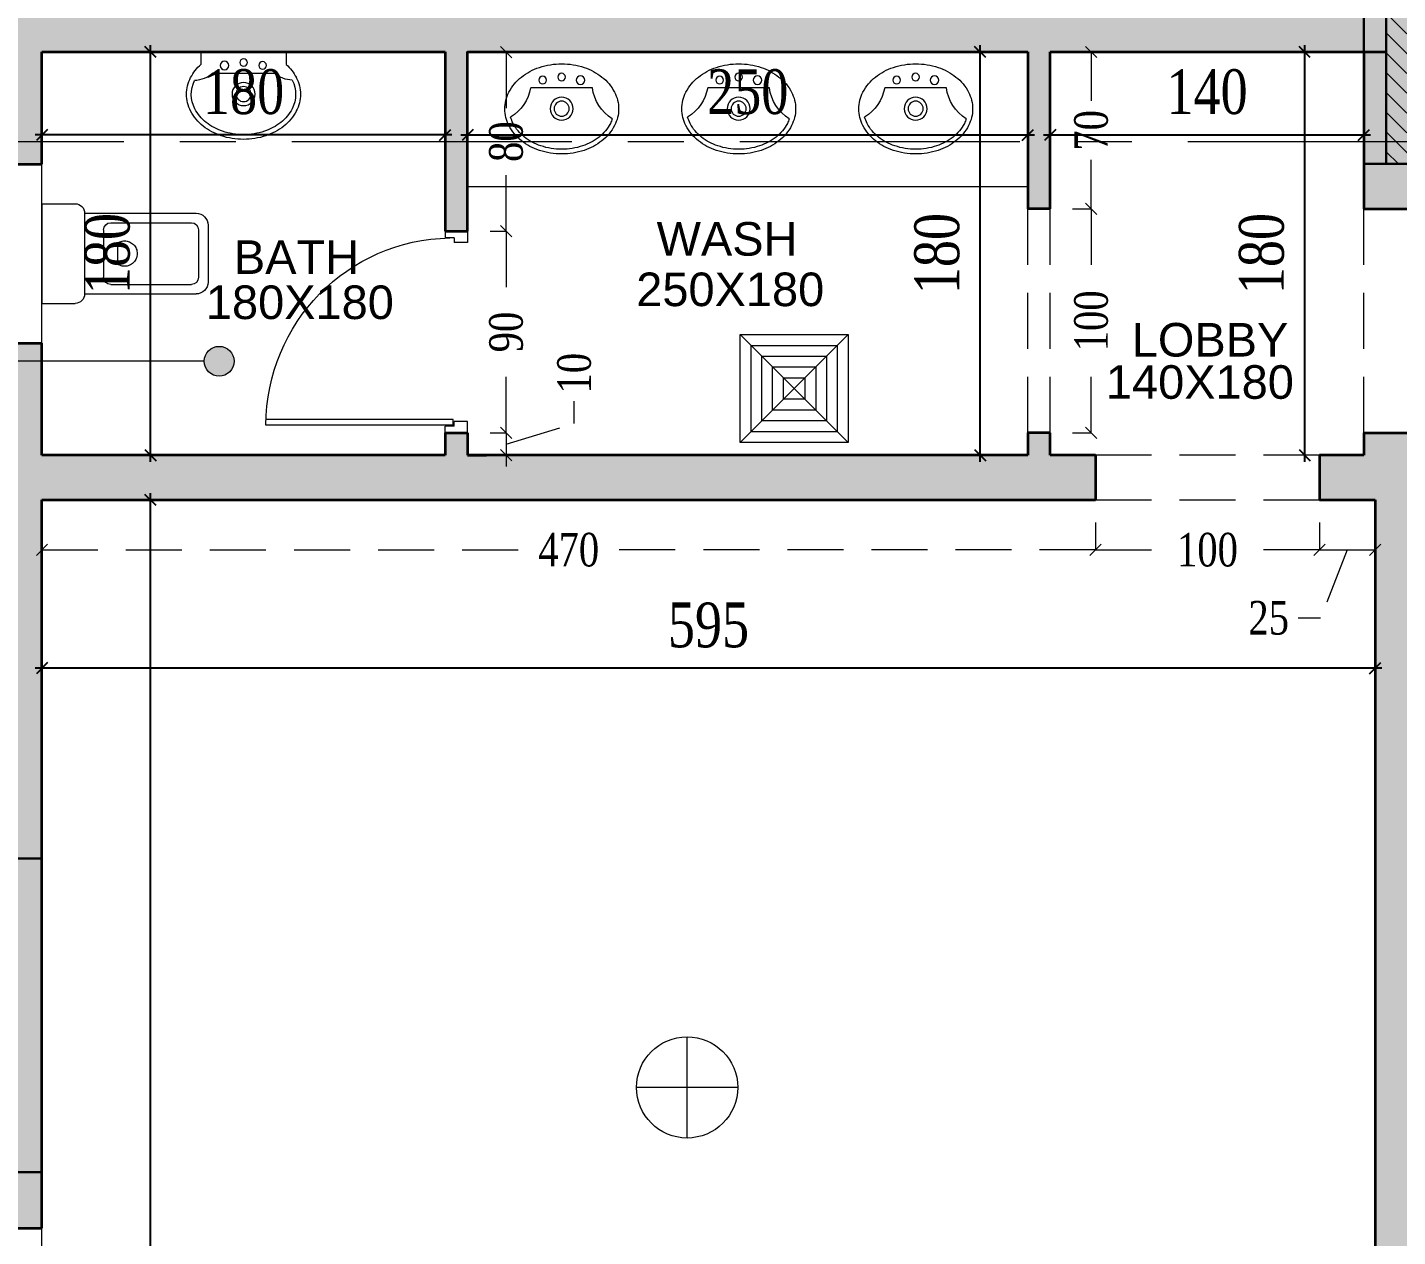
# Model space of a CAD drawing. Header units: inches. Extents: x -114 to 635, y -137 to 57.
# Drawn here: x 25.11 to 31.23, y 12.79 to 18.19 of the extents above; entities that cross this region are included whole.
import ezdxf

# ---------------------------------------------------------------- set-up
doc = ezdxf.new("R2010")
doc.units = ezdxf.units.IN
doc.header["$MEASUREMENT"] = 0
doc.header["$PDMODE"] = 98
for name, pattern in [('( Hidden )', [0.375, 0.25, -0.125]), ('CENTER', [2, 1.25, -0.25, 0.25, -0.25]), ('CENTERX2', [4, 2.5, -0.5, 0.5, -0.5]), ('DASHED2', [0.375, 0.25, -0.125]), ('HIDDEN', [0.375, 0.25, -0.125])]:
    doc.linetypes.add(name, pattern=pattern)
doc.layers.get('0').update_dxf_attribs({"lineweight": 5})
doc.layers.get('Defpoints').update_dxf_attribs({"lineweight": 5})
for name, color, linetype, lineweight in [('.', 14, 'Continuous', 9), ('ARCHES', 1, 'HIDDEN', 5), ('COLUMNS HATCH', 1, 'Continuous', 5), ('DETAILS DIMENSION', 15, 'Continuous', 5), ('DOOR', 1, 'Continuous', 5), ('E-AX', 9, '( Hidden )', 0), ('E-C', 6, 'Continuous', 5), ('FIXTURE', 5, 'Continuous', 5), ('GENERAL TEXT', 4, 'Continuous', 5), ('HATCH', 15, 'Continuous', 0), ('PROPOSED COLUMNS', 6, 'Continuous', 30), ('ROOM INFORMATION', 7, 'Continuous', 5), ('ROOMS DIMENSION', 3, 'Continuous', 5), ('WALL PROPOSED', 7, 'Continuous', 30), ('WINDOWS', 5, 'Continuous', 5)]:
    doc.layers.add(name, color=color, linetype=linetype, lineweight=lineweight)
doc.layers.add('ALARM', color=7, linetype='Continuous', lineweight=5, true_color=0xff0f0f)
doc.layers.add('AXIES', color=7, linetype='CENTER', lineweight=0, true_color=0x949596)
doc.styles.add('ST', font='times.ttf', dxfattribs={"width": 0.8})
doc.styles.get("Standard").update_dxf_attribs({"font": 'arial.ttf'})
doc.styles.add('style4', font='times.ttf', dxfattribs={"width": 0.8})
doc.dimstyles.new('DIM100-2', dxfattribs={"dimtxt": 0.2, "dimasz": 0.05, "dimexe": 0.1, "dimexo": 0.1, "dimgap": 0.09, "dimtad": 1, "dimdec": 0, "dimlfac": 100, "dimzin": 0, "dimdsep": 46, "dimtxsty": 'style4', "dimblk1": 'OBLIQUE', "dimblk2": 'OBLIQUE', "dimsah": 1, "dimcen": 0.09, "dimdle": 0.03, "dimse1": 1, "dimse2": 1, "dimclrd": 256, "dimclrt": 256, "dimadec": 0, "dimazin": 0, "dimtfac": 1, "dimtdec": 0, "dimtix": 1, "dimtmove": 2, "dimatfit": 3, "dimldrblk": 'OBLIQUE', "dimfxl": 1, "dimtolj": 1, "dimtzin": 0, "dimarcsym": 0})
doc.dimstyles.new('RASH PLAN', dxfattribs={"dimtxt": 0.15, "dimasz": 0.05, "dimexe": 0, "dimexo": 0.1, "dimgap": 0.05, "dimtad": 0, "dimdec": 0, "dimlfac": 100, "dimzin": 0, "dimdsep": 46, "dimtxsty": 'ST', "dimblk": 'OBLIQUE', "dimcen": 0.09, "dimclrd": 200, "dimclre": 6, "dimclrt": 1, "dimadec": 0, "dimazin": 0, "dimtfac": 1, "dimtdec": 0, "dimtmove": 1, "dimatfit": 3, "dimldrblk": 'OBLIQUE', "dimfxl": 0, "dimtolj": 1, "dimtzin": 0, "dimlwd": -1, "dimlwe": -1, "dimarcsym": 0})

# ---------------------------------------------------------------- blocks, each defined once
blk = doc.blocks.new('_Oblique')
at = {"color": 0, "lineweight": -2}
blk.add_line((-0.5, -0.5), (0.5, 0.5), dxfattribs=at)
blk = doc.blocks.new('*D211')
at = {"layer": 'Defpoints', "color": 0, "transparency": 16777216}
for p in [(25.1786, 16.0797), (25.6632, 16.0797), (25.1786, 7.0801)]:
    blk.add_point(p, dxfattribs=at)
at = {"layer": 'ROOMS DIMENSION', "linetype": 'Continuous', "lineweight": -2, "transparency": 16777216}
blk.add_line((25.6632, 7.0501), (25.6632, 16.1097), dxfattribs=at)
at = {"layer": 'ROOMS DIMENSION', "lineweight": -2, "transparency": 16777216, "xscale": 0.05, "yscale": 0.05, "zscale": 0.05}
for p, rotation in [((25.6632, 16.0797), 90), ((25.6632, 7.0801), 270)]:
    blk.add_blockref('_Oblique', p, dxfattribs=dict(at, rotation=rotation))
at = {"layer": 'ROOMS DIMENSION', "transparency": 16777216, "insert": (25.4712, 11.5799), "char_height": 0.2, "attachment_point": 5, "rotation": 90, "style": 'style4'}
blk.add_mtext('\\A1;900', dxfattribs=at)
blk = doc.blocks.new('*D212')
at = {"layer": 'Defpoints', "color": 0, "transparency": 16777216}
for p in [(25.1786, 18.0794), (25.6632, 18.0794), (25.1786, 16.2797)]:
    blk.add_point(p, dxfattribs=at)
at = {"layer": 'ROOMS DIMENSION', "linetype": 'Continuous', "lineweight": -2, "transparency": 16777216}
blk.add_line((25.6632, 16.2497), (25.6632, 18.1094), dxfattribs=at)
at = {"layer": 'ROOMS DIMENSION', "lineweight": -2, "transparency": 16777216, "xscale": 0.05, "yscale": 0.05, "zscale": 0.05}
for p, rotation in [((25.6632, 18.0794), 90), ((25.6632, 16.2797), 270)]:
    blk.add_blockref('_Oblique', p, dxfattribs=dict(at, rotation=rotation))
at = {"layer": 'ROOMS DIMENSION', "transparency": 16777216, "insert": (25.4715, 17.1795), "char_height": 0.2, "attachment_point": 5, "rotation": 90, "style": 'style4'}
blk.add_mtext('\\A1;180', dxfattribs=at)
blk = doc.blocks.new('*D229')
at = {"layer": 'Defpoints', "color": 0, "transparency": 16777216}
for p in [(25.1786, 15.3288), (31.1286, 15.0878), (25.1786, 14.9524)]:
    blk.add_point(p, dxfattribs=at)
at = {"layer": 'ROOMS DIMENSION', "linetype": 'Continuous', "lineweight": -2, "transparency": 16777216}
blk.add_line((31.1586, 15.3288), (25.1486, 15.3288), dxfattribs=at)
at = {"layer": 'ROOMS DIMENSION', "lineweight": -2, "transparency": 16777216, "xscale": 0.05, "yscale": 0.05, "zscale": 0.05, "rotation": 180}
blk.add_blockref('_Oblique', (25.1786, 15.3288), dxfattribs=at)
at = {"layer": 'ROOMS DIMENSION', "lineweight": -2, "transparency": 16777216, "xscale": 0.05, "yscale": 0.05, "zscale": 0.05}
blk.add_blockref('_Oblique', (31.1286, 15.3288), dxfattribs=at)
at = {"layer": 'ROOMS DIMENSION', "transparency": 16777216, "insert": (28.1536, 15.5208), "char_height": 0.2, "attachment_point": 5, "style": 'style4'}
blk.add_mtext('\\A1;595', dxfattribs=at)
blk = doc.blocks.new('*D259')
at = {"layer": 'Defpoints', "color": 0, "transparency": 16777216}
for p in [(25.1786, 16.0797), (29.8805, 16.0797), (25.1786, 15.8569)]:
    blk.add_point(p, dxfattribs=at)
at = {"layer": 'DETAILS DIMENSION', "color": 6, "transparency": 16777216}
for p, q in [((25.1786, 15.9797), (25.1786, 15.8569)), ((29.8805, 15.9797), (29.8805, 15.8569))]:
    blk.add_line(p, q, dxfattribs=at)
at = {"layer": 'DETAILS DIMENSION', "color": 200, "linetype": 'DASHED2', "transparency": 16777216}
for p, q in [((25.1786, 15.8569), (27.3512, 15.8569)), ((29.8805, 15.8569), (27.7079, 15.8569))]:
    blk.add_line(p, q, dxfattribs=at)
at = {"layer": 'DETAILS DIMENSION', "color": 200, "transparency": 16777216, "xscale": 0.05, "yscale": 0.05, "zscale": 0.05, "rotation": 180}
blk.add_blockref('_Oblique', (25.1786, 15.8569), dxfattribs=at)
at = {"layer": 'DETAILS DIMENSION', "color": 200, "transparency": 16777216, "xscale": 0.05, "yscale": 0.05, "zscale": 0.05}
blk.add_blockref('_Oblique', (29.8805, 15.8569), dxfattribs=at)
at = {"layer": 'DETAILS DIMENSION', "color": 1, "transparency": 16777216, "insert": (27.5296, 15.8569), "char_height": 0.15, "attachment_point": 5, "style": 'ST'}
blk.add_mtext('\\A1;470', dxfattribs=at)
blk = doc.blocks.new('*D260')
at = {"layer": 'Defpoints', "color": 0, "transparency": 16777216}
for p in [(29.8805, 16.0797), (30.8805, 16.0797), (30.8805, 15.8569)]:
    blk.add_point(p, dxfattribs=at)
at = {"layer": 'DETAILS DIMENSION', "color": 6, "transparency": 16777216}
for p, q in [((29.8805, 15.9797), (29.8805, 15.8569)), ((30.8805, 15.9797), (30.8805, 15.8569))]:
    blk.add_line(p, q, dxfattribs=at)
at = {"layer": 'DETAILS DIMENSION', "color": 200, "linetype": 'DASHED2', "transparency": 16777216}
for p, q in [((29.8805, 15.8569), (30.2112, 15.8569)), ((30.8805, 15.8569), (30.5499, 15.8569))]:
    blk.add_line(p, q, dxfattribs=at)
at = {"layer": 'DETAILS DIMENSION', "color": 200, "transparency": 16777216, "xscale": 0.05, "yscale": 0.05, "zscale": 0.05, "rotation": 180}
blk.add_blockref('_Oblique', (29.8805, 15.8569), dxfattribs=at)
at = {"layer": 'DETAILS DIMENSION', "color": 200, "transparency": 16777216, "xscale": 0.05, "yscale": 0.05, "zscale": 0.05}
blk.add_blockref('_Oblique', (30.8805, 15.8569), dxfattribs=at)
at = {"layer": 'DETAILS DIMENSION', "color": 1, "transparency": 16777216, "insert": (30.3805, 15.8569), "char_height": 0.15, "attachment_point": 5, "style": 'ST'}
blk.add_mtext('\\A1;100', dxfattribs=at)
blk = doc.blocks.new('*D261')
at = {"layer": 'Defpoints', "color": 0, "transparency": 16777216}
for p in [(30.8805, 16.0797), (31.1286, 16.0797), (31.1286, 15.8569)]:
    blk.add_point(p, dxfattribs=at)
at = {"layer": 'DETAILS DIMENSION', "color": 6, "transparency": 16777216}
for p, q in [((30.8805, 15.9797), (30.8805, 15.8569)), ((31.1286, 15.9797), (31.1286, 15.8569))]:
    blk.add_line(p, q, dxfattribs=at)
at = {"layer": 'DETAILS DIMENSION', "color": 200, "linetype": 'DASHED2', "transparency": 16777216}
for p, q in [((30.8805, 15.8569), (31.1286, 15.8569)), ((31.0046, 15.8569), (30.8846, 15.553)), ((30.8846, 15.553), (30.7846, 15.553))]:
    blk.add_line(p, q, dxfattribs=at)
at = {"layer": 'DETAILS DIMENSION', "color": 200, "transparency": 16777216, "xscale": 0.05, "yscale": 0.05, "zscale": 0.05, "rotation": 180}
blk.add_blockref('_Oblique', (30.8805, 15.8569), dxfattribs=at)
at = {"layer": 'DETAILS DIMENSION', "color": 200, "transparency": 16777216, "xscale": 0.05, "yscale": 0.05, "zscale": 0.05}
blk.add_blockref('_Oblique', (31.1286, 15.8569), dxfattribs=at)
at = {"layer": 'DETAILS DIMENSION', "color": 1, "transparency": 16777216, "insert": (30.6538, 15.553), "char_height": 0.15, "attachment_point": 5, "style": 'ST'}
blk.add_mtext('\\A1;25', dxfattribs=at)
blk = doc.blocks.new('*D262')
at = {"layer": 'Defpoints', "color": 0, "transparency": 16777216}
for p in [(29.6788, 17.3794), (29.6788, 16.3794), (29.8619, 16.3794)]:
    blk.add_point(p, dxfattribs=at)
at = {"layer": 'DETAILS DIMENSION', "color": 6, "transparency": 16777216}
for p, q in [((29.7788, 17.3794), (29.8619, 17.3794)), ((29.7788, 16.3794), (29.8619, 16.3794))]:
    blk.add_line(p, q, dxfattribs=at)
at = {"layer": 'DETAILS DIMENSION', "color": 200, "linetype": 'DASHED2', "transparency": 16777216}
for p, q in [((29.8619, 17.3794), (29.8619, 17.0488)), ((29.8619, 16.3794), (29.8619, 16.7101))]:
    blk.add_line(p, q, dxfattribs=at)
at = {"layer": 'DETAILS DIMENSION', "color": 200, "transparency": 16777216, "xscale": 0.05, "yscale": 0.05, "zscale": 0.05}
for p, rotation in [((29.8619, 17.3794), 90), ((29.8619, 16.3794), 270)]:
    blk.add_blockref('_Oblique', p, dxfattribs=dict(at, rotation=rotation))
at = {"layer": 'DETAILS DIMENSION', "color": 1, "transparency": 16777216, "insert": (29.8619, 16.8794), "char_height": 0.15, "attachment_point": 5, "rotation": 90, "style": 'ST'}
blk.add_mtext('\\A1;100', dxfattribs=at)
blk = doc.blocks.new('*D263')
at = {"layer": 'Defpoints', "color": 0, "transparency": 16777216}
for p in [(29.6788, 18.0794), (29.8619, 18.0794), (29.6788, 17.3794)]:
    blk.add_point(p, dxfattribs=at)
at = {"layer": 'DETAILS DIMENSION', "color": 6, "transparency": 16777216}
for p, q in [((29.7788, 18.0794), (29.8619, 18.0794)), ((29.7788, 17.3794), (29.8619, 17.3794))]:
    blk.add_line(p, q, dxfattribs=at)
at = {"layer": 'DETAILS DIMENSION', "color": 200, "linetype": 'DASHED2', "transparency": 16777216}
for p, q in [((29.8619, 18.0794), (29.8619, 17.8616)), ((29.8619, 17.3794), (29.8619, 17.5973))]:
    blk.add_line(p, q, dxfattribs=at)
at = {"layer": 'DETAILS DIMENSION', "color": 200, "transparency": 16777216, "xscale": 0.05, "yscale": 0.05, "zscale": 0.05}
for p, rotation in [((29.8619, 18.0794), 90), ((29.8619, 17.3794), 270)]:
    blk.add_blockref('_Oblique', p, dxfattribs=dict(at, rotation=rotation))
at = {"layer": 'DETAILS DIMENSION', "color": 1, "transparency": 16777216, "insert": (29.8619, 17.7294), "char_height": 0.15, "attachment_point": 5, "rotation": 90, "style": 'ST'}
blk.add_mtext('\\A1;70', dxfattribs=at)
blk = doc.blocks.new('*D264')
at = {"layer": 'Defpoints', "color": 0, "transparency": 16777216}
for p in [(27.0784, 18.0789), (27.2507, 18.0789), (27.0784, 17.2794)]:
    blk.add_point(p, dxfattribs=at)
at = {"layer": 'DETAILS DIMENSION', "color": 6, "transparency": 16777216}
for p, q in [((27.1784, 18.0789), (27.2507, 18.0789)), ((27.1784, 17.2794), (27.2507, 17.2794))]:
    blk.add_line(p, q, dxfattribs=at)
at = {"layer": 'DETAILS DIMENSION', "color": 200, "linetype": 'DASHED2', "transparency": 16777216}
for p, q in [((27.2507, 18.0789), (27.2507, 17.8092)), ((27.2507, 17.2794), (27.2507, 17.5491))]:
    blk.add_line(p, q, dxfattribs=at)
at = {"layer": 'DETAILS DIMENSION', "color": 200, "transparency": 16777216, "xscale": 0.05, "yscale": 0.05, "zscale": 0.05}
for p, rotation in [((27.2507, 18.0789), 90), ((27.2507, 17.2794), 270)]:
    blk.add_blockref('_Oblique', p, dxfattribs=dict(at, rotation=rotation))
at = {"layer": 'DETAILS DIMENSION', "color": 1, "transparency": 16777216, "insert": (27.2507, 17.6792), "char_height": 0.15, "attachment_point": 5, "rotation": 90, "style": 'ST'}
blk.add_mtext('\\A1;80', dxfattribs=at)
blk = doc.blocks.new('*D265')
at = {"layer": 'Defpoints', "color": 0, "transparency": 16777216}
for p in [(27.0784, 17.2794), (27.0784, 16.3794), (27.2507, 16.3794)]:
    blk.add_point(p, dxfattribs=at)
at = {"layer": 'DETAILS DIMENSION', "color": 6, "transparency": 16777216}
for p, q in [((27.1784, 17.2794), (27.2507, 17.2794)), ((27.1784, 16.3794), (27.2507, 16.3794))]:
    blk.add_line(p, q, dxfattribs=at)
at = {"layer": 'DETAILS DIMENSION', "color": 200, "linetype": 'DASHED2', "transparency": 16777216}
for p, q in [((27.2507, 17.2794), (27.2507, 16.9614)), ((27.2507, 16.3794), (27.2507, 16.6975))]:
    blk.add_line(p, q, dxfattribs=at)
at = {"layer": 'DETAILS DIMENSION', "color": 200, "transparency": 16777216, "xscale": 0.05, "yscale": 0.05, "zscale": 0.05}
for p, rotation in [((27.2507, 17.2794), 90), ((27.2507, 16.3794), 270)]:
    blk.add_blockref('_Oblique', p, dxfattribs=dict(at, rotation=rotation))
at = {"layer": 'DETAILS DIMENSION', "color": 1, "transparency": 16777216, "insert": (27.2507, 16.8294), "char_height": 0.15, "attachment_point": 5, "rotation": 90, "style": 'ST'}
blk.add_mtext('\\A1;90', dxfattribs=at)
blk = doc.blocks.new('*D281')
at = {"layer": 'Defpoints', "color": 0, "transparency": 16777216}
for p in [(25.1786, 18.0794), (26.9784, 18.0794), (25.1786, 17.7089)]:
    blk.add_point(p, dxfattribs=at)
at = {"layer": 'ROOMS DIMENSION', "linetype": 'Continuous', "lineweight": -2, "transparency": 16777216}
blk.add_line((27.0084, 17.7089), (25.1486, 17.7089), dxfattribs=at)
at = {"layer": 'ROOMS DIMENSION', "lineweight": -2, "transparency": 16777216, "xscale": 0.05, "yscale": 0.05, "zscale": 0.05, "rotation": 180}
blk.add_blockref('_Oblique', (25.1786, 17.7089), dxfattribs=at)
at = {"layer": 'ROOMS DIMENSION', "lineweight": -2, "transparency": 16777216, "xscale": 0.05, "yscale": 0.05, "zscale": 0.05}
blk.add_blockref('_Oblique', (26.9784, 17.7089), dxfattribs=at)
at = {"layer": 'ROOMS DIMENSION', "transparency": 16777216, "insert": (26.0785, 17.9007), "char_height": 0.2, "attachment_point": 5, "style": 'style4'}
blk.add_mtext('\\A1;180', dxfattribs=at)
blk = doc.blocks.new('*D282')
at = {"layer": 'Defpoints', "color": 0, "transparency": 16777216}
for p in [(27.0789, 18.0789), (29.5788, 18.0794), (29.5788, 17.7089)]:
    blk.add_point(p, dxfattribs=at)
at = {"layer": 'ROOMS DIMENSION', "linetype": 'Continuous', "lineweight": -2, "transparency": 16777216}
blk.add_line((27.0489, 17.7089), (29.6088, 17.7089), dxfattribs=at)
at = {"layer": 'ROOMS DIMENSION', "lineweight": -2, "transparency": 16777216, "xscale": 0.05, "yscale": 0.05, "zscale": 0.05, "rotation": 180}
blk.add_blockref('_Oblique', (27.0789, 17.7089), dxfattribs=at)
at = {"layer": 'ROOMS DIMENSION', "lineweight": -2, "transparency": 16777216, "xscale": 0.05, "yscale": 0.05, "zscale": 0.05}
blk.add_blockref('_Oblique', (29.5788, 17.7089), dxfattribs=at)
at = {"layer": 'ROOMS DIMENSION', "transparency": 16777216, "insert": (28.3288, 17.9007), "char_height": 0.2, "attachment_point": 5, "style": 'style4'}
blk.add_mtext('\\A1;250', dxfattribs=at)
blk = doc.blocks.new('*D283')
at = {"layer": 'Defpoints', "color": 0, "transparency": 16777216}
for p in [(29.6788, 18.0794), (31.0786, 18.0794), (31.0786, 17.7089)]:
    blk.add_point(p, dxfattribs=at)
at = {"layer": 'ROOMS DIMENSION', "linetype": 'Continuous', "lineweight": -2, "transparency": 16777216}
blk.add_line((29.6488, 17.7089), (31.1086, 17.7089), dxfattribs=at)
at = {"layer": 'ROOMS DIMENSION', "lineweight": -2, "transparency": 16777216, "xscale": 0.05, "yscale": 0.05, "zscale": 0.05, "rotation": 180}
blk.add_blockref('_Oblique', (29.6788, 17.7089), dxfattribs=at)
at = {"layer": 'ROOMS DIMENSION', "lineweight": -2, "transparency": 16777216, "xscale": 0.05, "yscale": 0.05, "zscale": 0.05}
blk.add_blockref('_Oblique', (31.0786, 17.7089), dxfattribs=at)
at = {"layer": 'ROOMS DIMENSION', "transparency": 16777216, "insert": (30.3787, 17.9007), "char_height": 0.2, "attachment_point": 5, "style": 'style4'}
blk.add_mtext('\\A1;140', dxfattribs=at)
blk = doc.blocks.new('*D284')
at = {"layer": 'Defpoints', "color": 0, "transparency": 16777216}
for p in [(29.3656, 18.0794), (29.5788, 18.0794), (29.5788, 16.2797)]:
    blk.add_point(p, dxfattribs=at)
at = {"layer": 'ROOMS DIMENSION', "linetype": 'Continuous', "lineweight": -2, "transparency": 16777216}
blk.add_line((29.3656, 16.2497), (29.3656, 18.1094), dxfattribs=at)
at = {"layer": 'ROOMS DIMENSION', "lineweight": -2, "transparency": 16777216, "xscale": 0.05, "yscale": 0.05, "zscale": 0.05}
for p, rotation in [((29.3656, 18.0794), 90), ((29.3656, 16.2797), 270)]:
    blk.add_blockref('_Oblique', p, dxfattribs=dict(at, rotation=rotation))
at = {"layer": 'ROOMS DIMENSION', "transparency": 16777216, "insert": (29.1739, 17.1795), "char_height": 0.2, "attachment_point": 5, "rotation": 90, "style": 'style4'}
blk.add_mtext('\\A1;180', dxfattribs=at)
blk = doc.blocks.new('*D285')
at = {"layer": 'Defpoints', "color": 0, "transparency": 16777216}
for p in [(30.8144, 18.0794), (31.1786, 18.0794), (31.0786, 16.2797)]:
    blk.add_point(p, dxfattribs=at)
at = {"layer": 'ROOMS DIMENSION', "linetype": 'Continuous', "lineweight": -2, "transparency": 16777216}
blk.add_line((30.8144, 16.2497), (30.8144, 18.1094), dxfattribs=at)
at = {"layer": 'ROOMS DIMENSION', "lineweight": -2, "transparency": 16777216, "xscale": 0.05, "yscale": 0.05, "zscale": 0.05}
for p, rotation in [((30.8144, 18.0794), 90), ((30.8144, 16.2797), 270)]:
    blk.add_blockref('_Oblique', p, dxfattribs=dict(at, rotation=rotation))
at = {"layer": 'ROOMS DIMENSION', "transparency": 16777216, "insert": (30.6227, 17.1795), "char_height": 0.2, "attachment_point": 5, "rotation": 90, "style": 'style4'}
blk.add_mtext('\\A1;180', dxfattribs=at)
blk = doc.blocks.new('A$Cee9972fe')
at = {"layer": 'ALARM', "lineweight": 0}
for p, q in [((-0.1835, -0.0942), (-0.1835, 0.3575)), ((0.0423, 0.1316), (-0.4093, 0.1316))]:
    blk.add_line(p, q, dxfattribs=at)
blk.add_circle((-0.1835, 0.1316), 0.2258, dxfattribs=at)
blk = doc.blocks.new('*U1156')
for p, q in [((-760, 66.4), (-760, 899.6)), ((-735, 66.4), (-735, 901.4)), ((-1600, 101.4), (-1570, 101.4)), ((-1570, 61.4), (-1570, 101.4)), ((-1570, 61.4), (-1550, 61.4)), ((-1550, 1.4), (-1550, 61.4)), ((-735, 66.4), (-760, 66.4)), ((-750, 1.4), (-750, 61.4)), ((-730, 61.4), (-750, 61.4)), ((-730, 61.4), (-730, 101.4)), ((-700, 101.4), (-730, 101.4)), ((-1600, 1.4), (-1550, 1.4)), ((-700, 1.4), (-750, 1.4))]:
    blk.add_line(p, q)
blk.add_arc((-734.9, 66.1), 835.2, 90.0066, 178.95484)
blk = doc.blocks.new('*D903')
at = {"layer": 'Defpoints', "color": 0, "transparency": 16777216}
for p in [(27.0784, 16.3794), (27.0784, 16.2795), (27.2507, 16.2795)]:
    blk.add_point(p, dxfattribs=at)
at = {"layer": 'DETAILS DIMENSION', "color": 200, "linetype": 'DASHED2', "transparency": 16777216}
for p, q in [((27.5546, 16.4207), (27.5546, 16.5207)), ((27.2507, 16.3794), (27.2507, 16.4294)), ((27.2507, 16.3295), (27.5546, 16.4207)), ((27.2507, 16.3794), (27.2507, 16.2795)), ((27.2507, 16.3794), (27.2507, 16.2795)), ((27.2507, 16.2795), (27.2507, 16.2295))]:
    blk.add_line(p, q, dxfattribs=at)
at = {"layer": 'DETAILS DIMENSION', "color": 6, "transparency": 16777216}
for p, q in [((27.1784, 16.3794), (27.2507, 16.3794)), ((27.1784, 16.2795), (27.2507, 16.2795))]:
    blk.add_line(p, q, dxfattribs=at)
at = {"layer": 'DETAILS DIMENSION', "color": 200, "transparency": 16777216, "xscale": 0.05, "yscale": 0.05, "zscale": 0.05}
for p, rotation in [((27.2507, 16.3794), 270), ((27.2507, 16.2795), 90)]:
    blk.add_blockref('_Oblique', p, dxfattribs=dict(at, rotation=rotation))
at = {"layer": 'DETAILS DIMENSION', "color": 1, "transparency": 16777216, "insert": (27.5546, 16.6457), "char_height": 0.15, "attachment_point": 5, "rotation": 90, "style": 'ST'}
blk.add_mtext('\\A1;10', dxfattribs=at)
blk = doc.blocks.new('A$C4d6af952')
at = {"layer": 'ALARM'}
for p, q in [((0.482, 0.578), (-0.482, -0.385)), ((-0.482, 0.578), (0.482, -0.385))]:
    blk.add_line(p, q, dxfattribs=at)
for points in [[(-0.482, 0.578), (0.482, 0.578), (0.482, -0.385), (-0.482, -0.385)], [(-0.385, 0.482), (0.385, 0.482), (0.385, -0.289), (-0.385, -0.289)], [(-0.289, 0.385), (0.289, 0.385), (0.289, -0.193), (-0.289, -0.193)], [(-0.193, 0.289), (0.193, 0.289), (0.193, -0.096), (-0.193, -0.096)], [(-0.096, 0.193), (0.096, 0.193), (0.096, 0), (-0.096, 0)]]:
    blk.add_lwpolyline(points, close=True, dxfattribs=at)
blk = doc.blocks.new('*U941')
blk.add_line((-129.1, -150.8), (130.8, -150.8))
blk.add_lwpolyline([(240, -240, 0.121099), (222.7, -169.7, 0.105162), (169.7, -105.6, 0.088422), (94.2, -65, 0.079384), (0, -50, 0.079384), (-94.2, -65, 0.088422), (-169.7, -105.6, 0.105162), (-222.7, -169.7, 0.121099), (-240, -240, 0.121099), (-222.7, -310.3, 0.105162), (-169.7, -374.4, 0.088422), (-94.2, -415, 0.079384), (0, -430, 0.079384), (94.2, -415, 0.088422), (169.7, -374.4, 0.105162), (222.7, -310.3, 0.121099)], format="xyb", close=True)
blk.add_lwpolyline([(-213.2, -281.8, 0.039734), (-205, -301.1, 0.105162), (-157.3, -358.7, 0.088422), (-87.9, -395.9, 0.079384), (0, -410, 0.079384), (87.9, -395.9, 0.088422), (157.3, -358.7, 0.105162), (205, -301.1, 0.054352), (215.4, -274.5, 0.121099)], format="xyb")
for centre, radius in [((-79.6, -118.4), 18.1), ((0.3, -106), 16), ((80.3, -118.4), 16.1), ((0.3, -239.1), 48.5), ((0.3, -239.1), 31.8)]:
    blk.add_circle(centre, radius)
for centre, radius, start, end in [((-312.8, -125.5), 185.4, 302.49564, 352.15492), ((308.8, -119.9), 180.6, 189.84365, 238.87001)]:
    blk.add_arc(centre, radius, start, end)
blk = doc.blocks.new('*U939')
for p, q in [((179.7, 0), (-179.7, 0)), ((-179.7, 0), (-179.7, -52.8)), ((179.7, 0), (179.7, -52.2)), ((129.7, -89.2), (-129.7, -89.2))]:
    blk.add_line(p, q)
for centre, radius in [((-79.9, -56.8), 16.1), ((0, -44.4), 16), ((79.9, -56.8), 18.1), ((0, -177.5), 48.5), ((0, -177.5), 31.8)]:
    blk.add_circle(centre, radius)
for centre, radius, start, end in [((-45.4, -200.7), 199.8, 132.24136, 152.38066), ((46, -200.7), 199.8, 27.61934, 48.01729), ((-87.9, -178.4), 151.7, 152.38066, 180), ((-208.7, 0), 118.9, 271.59096, 311.38391), ((214, 5.3), 126.4, 228.39835, 266.85131), ((88.6, -178.4), 151.7, 0, 27.61934), ((-87.9, -178.4), 131.7, 153.10137, 207.61934), ((88.6, -178.4), 131.7, 332.38066, 25.9024), ((-87.9, -178.4), 151.7, 180, 207.61934), ((88.6, -178.4), 151.7, 332.38066, 0), ((-45.4, -156.1), 199.8, 207.61934, 231.63251), ((-45.4, -156.1), 179.8, 207.61934, 231.63251), ((46, -156.1), 179.8, 308.36749, 332.38066), ((46, -156.1), 199.8, 308.36749, 332.38066), ((-17.7, -121.2), 244.3, 231.63251, 251.8447), ((-17.7, -121.2), 224.3, 231.63251, 251.8447), ((0.3, -66.2), 282.2, 251.8447, 270), ((0.3, -66.2), 282.2, 270, 288.1553), ((18.4, -121.2), 224.3, 288.1553, 308.36749), ((18.4, -121.2), 244.3, 288.1553, 308.36749), ((0.3, -66.2), 302.2, 251.8447, 270), ((0.3, -66.2), 302.2, 270, 288.1553)]:
    blk.add_arc(centre, radius, start, end)
blk = doc.blocks.new('*U940')
for p, q in [((-210, 0), (-210, -140)), ((-210, 0), (210, 0)), ((210, 0), (210, -140)), ((-170, -180), (-170, -650)), ((-170, -180), (170, -180)), ((170, -180), (170, -650)), ((-100, -260), (100, -260)), ((-130, -290), (-130, -630)), ((-43.9, -318.5), (43.9, -318.5)), ((130, -290), (130, -630)), ((-100, -660), (100, -660)), ((-120, -700), (120, -700))]:
    blk.add_line(p, q)
for centre, radius, start, end in [((-170, -140), 40, 180, 270), ((170, -140), 40, 270, 0), ((-100, -290), 30, 90, 180), ((100, -290), 30, 0, 90), ((-1.1, -348.8), 52.4, 157.28775, 180), ((-0.6, -349), 53, 144.88576, 157.28775), ((0.6, -349), 53, 22.71225, 35.11424), ((1.1, -348.8), 52.4, 360, 22.71225), ((-1.1, -348.8), 52.4, 180, 202.71225), ((-0.6, -348.5), 53, 202.71225, 225.29905), ((-0.2, -348.2), 53.5, 225.29905, 247.71068), ((0, -347.7), 54, 247.71068, 270), ((0, -347.7), 54, 270, 292.28932), ((0.2, -348.2), 53.5, 292.28932, 314.70095), ((0.6, -348.5), 53, 314.70095, 337.28775), ((1.1, -348.8), 52.4, 337.28775, 0), ((-100, -630), 30, 180, 270), ((100, -630), 30, 270, 0), ((-120, -650), 50, 180, 270), ((120, -650), 50, 270, 0)]:
    blk.add_arc(centre, radius, start, end)
blk = doc.blocks.new('DASLASDLASLDASLASDLASLQWELQWELQWELQWELQ')
at = {"layer": 'AXIES', "linetype": 'CENTERX2', "ltscale": 0.5}
blk.add_line((20.2934, -595.3778), (52.6834, -595.3778), dxfattribs=at)
blk = doc.blocks.new('QWEQWLDASLLDLQLEQWLDASLELQWLQELQWLE')
at = {"layer": '.'}
h = blk.add_hatch(dxfattribs=at)
h.set_pattern_fill('ANSI31', color=9, scale=0.5, angle=90)
h.set_pattern_definition([(135, (-50.72994, 2.49188), (-0.044194174, -0.044194174), [])])
h.paths.add_polyline_path([(933.7902, -54.3207), (933.9902, -54.3207), (933.9902, -55.5207), (933.7902, -55.5207)])
at = {"layer": 'COLUMNS HATCH', "ltscale": 300}
for points in [[(933.6902, -54.3207), (933.9902, -54.3207), (933.9902, -55.5207), (933.6902, -55.5207)], [(927.7904, -60.0205), (927.5904, -60.0205), (927.5904, -58.6205), (927.7904, -58.6205)]]:
    blk.add_hatch(color=256, dxfattribs=at).paths.add_polyline_path(points)
at = {"layer": 'PROPOSED COLUMNS'}
for points in [[(933.6902, -54.3207), (933.9902, -54.3207), (933.9902, -55.5207), (933.6902, -55.5207)], [(933.7902, -54.3207), (933.9902, -54.3207), (933.9902, -55.5207), (933.7902, -55.5207)], [(927.7904, -60.0205), (927.5904, -60.0205), (927.5904, -58.6205), (927.7904, -58.6205)]]:
    blk.add_lwpolyline(points, close=True, dxfattribs=at)

msp = doc.modelspace()

# ---------------------------------------------------------------- hatches: boundary and pattern name
at = {"layer": '.'}
h = msp.add_hatch(color=9, dxfattribs=at)
h.dxf.hatch_style = 1
edge = h.paths.add_edge_path()
edge.add_arc((25.9695, 16.6989), 0.0666, 0, 360)
at = {"layer": 'HATCH', "true_color": 0x939598}
h = msp.add_hatch(color=252, dxfattribs=at)
h.dxf.hatch_style = 1
h.paths.add_polyline_path([(31.3786, 23.7796), (31.6786, 23.7796), (31.6786, 23.9796), (30.3786, 23.9796), (30.3786, 23.7796), (31.0786, 23.7796), (31.0786, 20.2341), (30.1786, 20.2341), (30.1786, 20.1341), (31.0786, 20.1341), (31.0786, 18.2794), (29.1787, 18.2794), (29.1787, 23.7796), (29.2786, 23.7796), (29.2786, 23.8946), (29.2786, 23.9796), (28.8789, 23.9796), (28.8789, 23.8946), (28.8789, 23.7796), (28.9787, 23.7796), (28.9787, 18.2794), (27.2791, 18.2794), (27.2791, 18.8779), (27.1791, 18.8779), (27.1791, 18.2794), (25.1786, 18.2794), (25.1786, 18.6799), (24.9786, 18.6799), (24.9786, 17.5791), (25.1786, 17.5791), (25.1786, 18.0794), (26.9784, 18.0794), (26.9784, 17.2794), (27.0784, 17.2794), (27.0784, 18.0794), (29.5788, 18.0794), (29.5788, 17.3794), (29.6788, 17.3794), (29.6788, 18.0794), (31.0786, 18.0794), (31.0786, 17.3794), (31.3786, 17.3794), (31.3786, 17.5794), (35.2786, 17.5794), (35.2786, 17.7044), (35.2786, 17.7794), (31.3786, 17.7794), (31.3786, 18.0794)])
h = msp.add_hatch(color=252, dxfattribs=at)
h.dxf.hatch_style = 1
h.paths.add_polyline_path([(29.5788, 16.2797), (29.5788, 16.3794), (29.6788, 16.3794), (29.6788, 16.2797), (29.8805, 16.2797), (29.8805, 16.0797), (25.1786, 16.0797), (25.1786, 12.8295), (24.9286, 12.8295), (24.9286, 12.8795), (24.8786, 12.8795), (24.8786, 12.9295), (24.8286, 12.9295), (24.8286, 13.0295), (24.9786, 13.0295), (24.9786, 16.5799), (24.8286, 16.5799), (24.8286, 16.6799), (24.8786, 16.6799), (24.8786, 16.7299), (24.9286, 16.7299), (24.9286, 16.7799), (24.9786, 16.7799), (25.1786, 16.7799), (25.1786, 16.2797), (26.9784, 16.2797), (26.9784, 16.3794), (27.0784, 16.3794), (27.0784, 16.2797)])
h = msp.add_hatch(color=252, dxfattribs=at)
h.dxf.hatch_style = 1
h.paths.add_polyline_path([(31.3786, 16.3794), (31.0786, 16.3794), (31.0786, 16.2797), (30.8805, 16.2797), (30.8805, 16.0797), (31.1286, 16.0797), (31.1286, 7.0801), (30.9796, 7.0801), (30.9796, 6.8801), (31.3786, 6.8801), (31.3786, 11.3798), (33.1286, 11.3798), (33.1286, 11.5798), (31.3786, 11.5798)])

# ---------------------------------------------------------------- linework, layer by layer
at = {"layer": 'ARCHES'}
for p, q in [((29.5788, 16.3794), (29.5788, 17.3794)), ((29.6788, 16.3794), (29.6788, 17.3794)), ((31.0786, 16.3794), (31.0786, 17.3794)), ((30.8805, 16.2797), (29.8805, 16.2797)), ((29.8805, 16.0797), (30.8805, 16.0797))]:
    msp.add_line(p, q, dxfattribs=at)
at = {"layer": 'DOOR', "linetype": 'Continuous', "lineweight": 20}
msp.add_line((26.9784, 17.2794), (27.0784, 17.2794), dxfattribs=at)
at = {"layer": 'FIXTURE'}
msp.add_lwpolyline([(27.0784, 17.4794), (29.5788, 17.4794)], dxfattribs=at)
at = {"layer": 'ROOM INFORMATION', "ltscale": 5}
msp.add_line((25.903, 16.6989), (23.8917, 16.6989), dxfattribs=at)
msp.add_circle((25.9695, 16.6989), 0.0666, dxfattribs=at)
at = {"layer": 'WALL PROPOSED', "linetype": 'Continuous', "lineweight": 35}
for p, q in [((24.9786, 17.5791), (25.1786, 17.5791)), ((29.6788, 17.3794), (29.5788, 17.3794)), ((29.6788, 17.3794), (29.5788, 17.3794)), ((31.0786, 17.3794), (31.3786, 17.3794)), ((31.0786, 17.3794), (31.3786, 17.3794)), ((26.9784, 17.2794), (27.0784, 17.2794)), ((24.9786, 16.7799), (25.1786, 16.7799)), ((26.9784, 16.3794), (27.0784, 16.3794)), ((26.9784, 16.3794), (26.9784, 16.2794)), ((27.0784, 16.3794), (27.0784, 16.2794)), ((29.6788, 16.3794), (29.5788, 16.3794)), ((29.6788, 16.3794), (29.5788, 16.3794)), ((31.0786, 16.3794), (31.3786, 16.3794)), ((31.0786, 16.3794), (31.3786, 16.3794)), ((27.0784, 16.2794), (27.1634, 16.2794)), ((29.8805, 16.2797), (29.8805, 16.0797)), ((29.8805, 16.2797), (29.8805, 16.0797)), ((30.8805, 16.2797), (30.8805, 16.0797)), ((30.8805, 16.2797), (30.8805, 16.0797)), ((24.9286, 12.8295), (25.1786, 12.8295))]:
    msp.add_line(p, q, dxfattribs=at)
at = {"layer": 'WALL PROPOSED', "linetype": 'Continuous', "lineweight": 35, "flags": 128}
for points in [[(25.1786, 18.0794), (26.9784, 18.0794)], [(25.1786, 17.5791), (25.1786, 18.0794)], [(26.9784, 18.0794), (26.9784, 17.2794)], [(29.5788, 18.0794), (29.5788, 17.3794)], [(29.6788, 17.3794), (29.6788, 18.0794)], [(29.6788, 18.0794), (31.1786, 18.0794)], [(31.0786, 18.0794), (31.0786, 17.3794)], [(25.1786, 16.2797), (25.1786, 16.7799)], [(29.5788, 16.3794), (29.5788, 16.2797)], [(29.6788, 16.2797), (29.6788, 16.3794)], [(31.0786, 16.3794), (31.0786, 16.2797)], [(26.9784, 16.2797), (25.1786, 16.2797)], [(29.5788, 16.2797), (27.0784, 16.2797)], [(29.8805, 16.2797), (29.6788, 16.2797)], [(31.0786, 16.2797), (30.8805, 16.2797)], [(25.1786, 16.0797), (29.8805, 16.0797)], [(25.1786, 12.8295), (25.1786, 16.0797)], [(30.8805, 16.0797), (31.1286, 16.0797)], [(31.1286, 16.0797), (31.1286, 7.0801)]]:
    msp.add_lwpolyline(points, dxfattribs=at)
msp.add_lwpolyline([(27.0784, 17.2794), (27.0784, 18.0789, -0.414214), (27.0789, 18.0794), (29.5788, 18.0794)], format="xyb", dxfattribs=at)
at = {"layer": 'WINDOWS'}
for p, q in [((25.1786, 16.7799), (25.1786, 17.5791)), ((25.1786, 10.3303), (25.1786, 12.8295))]:
    msp.add_line(p, q, dxfattribs=at)

# ---------------------------------------------------------------- block references
at = {"layer": 'ALARM', "xscale": 0.5, "yscale": 0.5, "zscale": 0.5}
msp.add_blockref('A$C4d6af952', (28.536, 16.529), dxfattribs=at)
at = {"layer": 'ALARM'}
msp.add_blockref('A$Cee9972fe', (28.2416, 13.3262), dxfattribs=at)
at = {"layer": 'DOOR', "xscale": -0.001, "yscale": 0.001, "zscale": 0.001, "rotation": 90.00000000000007}
msp.add_blockref('*U1156', (27.0798, 15.6794), dxfattribs=at)
at = {"layer": 'E-AX'}
msp.add_blockref('DASLASDLASLDASLASDLASLQWELQWELQWELQWELQ', (0, 613.0572), dxfattribs=at)
at = {"layer": 'E-C', "linetype": 'ByBlock'}
msp.add_blockref('QWEQWLDASLLDLQLEQWLDASLELQWLQELQWLE', (-902.6116, 73.1001), dxfattribs=at)
at = {"layer": 'FIXTURE', "xscale": -0.001058821838199947, "yscale": 0.001058821838199947, "zscale": 0.001058821838199947}
for name, p in [('*U939', (26.0785, 18.0794)), ('*U941', (27.4984, 18.0794)), ('*U941', (28.2884, 18.0794)), ('*U941', (29.0784, 18.0794))]:
    msp.add_blockref(name, p, dxfattribs=at)
at = {"layer": 'FIXTURE', "xscale": -0.001058821838199947, "yscale": 0.001058821838199947, "zscale": 0.001058821838199947, "rotation": 90}
msp.add_blockref('*U940', (25.1786, 17.1795), dxfattribs=at)

# ---------------------------------------------------------------- texts
at = {"layer": 'GENERAL TEXT'}
for s, p in [('WASH', (27.9221, 17.1701)), ('BATH', (26.0352, 17.0886)), ('LOBBY', (30.0427, 16.7198)), ('140X180', (29.9273, 16.5313))]:
    msp.add_text(s, height=0.15, dxfattribs=at).set_placement(p)
at = {"layer": 'GENERAL TEXT', "char_height": 0.15, "attachment_point": 5}
for s, insert in [('\\A1;\\pxqc;250X180', (28.2506, 17.0188)), ('\\A1;\\pxqc;180X180', (26.3298, 16.9612))]:
    msp.add_mtext(s, dxfattribs=dict(at, insert=insert))

# ---------------------------------------------------------------- dimensions: what is measured, and where the dimension line sits
at = {"layer": 'DETAILS DIMENSION'}
for base, p1, p2, picture, middle in [((27.2507, 18.0789), (27.0784, 17.2794), (27.0784, 18.0789), '*D264', (27.2507, 17.6792)), ((29.8619, 18.0794), (29.6788, 17.3794), (29.6788, 18.0794), '*D263', (29.8619, 17.7294)), ((29.8619, 16.3794), (29.6788, 17.3794), (29.6788, 16.3794), '*D262', (29.8619, 16.8794)), ((27.2507, 16.3794), (27.0784, 17.2794), (27.0784, 16.3794), '*D265', (27.2507, 16.8294)), ((27.2507, 16.2795), (27.0784, 16.3794), (27.0784, 16.2795), '*D903', (27.5546, 16.5707))]:
    dim = msp.add_linear_dim(base=base, p1=p1, p2=p2, angle=90, dimstyle='RASH PLAN', dxfattribs=at)
    dim.commit()
    dim.dimension.update_dxf_attribs({"geometry": picture, "text_midpoint": middle})
for base, p2, picture, middle in [((25.1786, 15.8569), (25.1786, 16.0797), '*D259', (27.5296, 15.8569)), ((30.8805, 15.8569), (30.8805, 16.0797), '*D260', (30.3805, 15.8569))]:
    dim = msp.add_linear_dim(base=base, p1=(29.8805, 16.0797), p2=p2, dimstyle='RASH PLAN', dxfattribs=at)
    dim.commit()
    dim.dimension.update_dxf_attribs({"geometry": picture, "text_midpoint": middle})
dim = msp.add_linear_dim(base=(31.1286, 15.8569), p1=(30.8805, 16.0797), p2=(31.1286, 16.0797), dimstyle='RASH PLAN', dxfattribs=at)
dim.commit()
dim.dimension.update_dxf_attribs({"geometry": '*D261', "text_midpoint": (30.7346, 15.553), "dimtype": 160})
at = {"layer": 'ROOMS DIMENSION'}
for base, p1, p2, picture, middle in [((25.6632, 18.0794), (25.1786, 16.2797), (25.1786, 18.0794), '*D212', (25.4715, 17.1795)), ((29.3656, 18.0794), (29.5788, 16.2797), (29.5788, 18.0794), '*D284', (29.1739, 17.1795)), ((30.8144, 18.0794), (31.0786, 16.2797), (31.1786, 18.0794), '*D285', (30.6227, 17.1795)), ((25.6632, 16.0797), (25.1786, 7.0801), (25.1786, 16.0797), '*D211', (25.4712, 11.5799))]:
    dim = msp.add_linear_dim(base=base, p1=p1, p2=p2, angle=90, dimstyle='DIM100-2', dxfattribs=at)
    dim.commit()
    dim.dimension.update_dxf_attribs({"geometry": picture, "text_midpoint": middle})
for base, p1, p2, picture, middle in [((25.1786, 17.7089), (26.9784, 18.0794), (25.1786, 18.0794), '*D281', (26.0785, 17.9007)), ((29.5788, 17.7089), (27.0789, 18.0789), (29.5788, 18.0794), '*D282', (28.3288, 17.9007)), ((31.0786, 17.7089), (29.6788, 18.0794), (31.0786, 18.0794), '*D283', (30.3787, 17.9007)), ((25.1786, 15.3288), (31.1286, 15.0878), (25.1786, 14.9524), '*D229', (28.1536, 15.5208))]:
    dim = msp.add_linear_dim(base=base, p1=p1, p2=p2, dimstyle='DIM100-2', dxfattribs=at)
    dim.commit()
    dim.dimension.update_dxf_attribs({"geometry": picture, "text_midpoint": middle})

doc.saveas('drawing.dxf')
